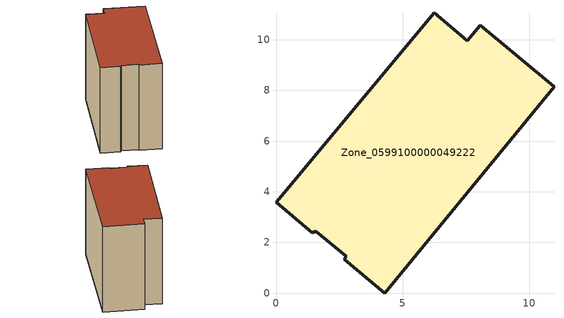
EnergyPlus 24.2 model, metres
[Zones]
Zone_0599100000049222
 floor ground (C_G): 1.56,2.45 1.43,2.39 0,3.58 6.26,11.06 7.56,9.97 8.07,10.58 10.98,8.15 4.3,0 2.69,1.34 2.78,1.46 z0
 wall outside (C_F): 8.07,10.58 7.56,9.97 6.26,11.06 0,3.58 1.43,2.39 1.56,2.45 2.78,1.46 2.69,1.34 4.3,0 10.98,8.15 8.07,10.58 z0:8.82
 roof outside (C_R): 1.43,2.39 1.56,2.45 2.78,1.46 2.69,1.34 4.3,0 10.98,8.15 8.07,10.58 7.56,9.97 6.26,11.06 0,3.58 z8.82
[BUILDING]
Pand.0599100000049222: North Axis=0; Terrain=City; Loads Convergence Tolerance Value=0.04; Temperature Convergence Tolerance Value=0.4; Solar Distribution=FullExterior; Maximum Number of Warmup Days=25; Minimum Number of Warmup Days=1
[Site:Location]
Rotterdam.The.Hague.AP_ZH_NLD Design_Conditions: Latitude=51.96; Longitude=4.45; Time Zone=1; Elevation=-4.5
[SITE:GROUNDTEMPERATURE:BUILDINGSURFACE]
18, 18, 18, 18, 18, 18, 18, 18, 18, 18, 18, 18
[MATERIAL] Thermal Absorptance=0.9; Solar Absorptance=0.7; Visible Absorptance=0.7
Name | Roughness | Thickness | Conductivity | Density | Specific Heat
G.TI.1946 | MediumSmooth | 0.15 | 1 | 540 | 1210
F.TI.1946 | Rough | 0.3 | 0.857143 | 1920 | 840
R.TI.1946 | MediumRough | 0.2 | 0.1 | 1500 | 1000
[CONSTRUCTION]
C_G: G.TI.1946
C_F: F.TI.1946
C_R: R.TI.1946
[ZONE]
Zone_0599100000049222: Type=1; Multiplier=1; Ceiling Height=Autocalculate; Volume=Autocalculate; Floor Area=autocalculate; Part of Total Floor Area=Yes
[ZONEINFILTRATION:DESIGNFLOWRATE]
Infil_Zone_0599100000049222: Zone or ZoneList or Space or SpaceList=Zone_0599100000049222; Schedule=AlwaysOn; Design Flow Rate Calculation Method=Flow/Area; Flow Rate per Floor Area=0.003; Constant Term Coefficient=1; Temperature Term Coefficient=0; Velocity Term Coefficient=0; Velocity Squared Term Coefficient=0
[HVACTEMPLATE:ZONE:IDEALLOADSAIRSYSTEM]
Zone_0599100000049222: Maximum Heating Supply Air Temperature=50; Minimum Cooling Supply Air Temperature=13; Maximum Heating Supply Air Humidity Ratio=0.0156; Minimum Cooling Supply Air Humidity Ratio=0.0077; Heating Limit=NoLimit; Cooling Limit=NoLimit; Dehumidification Control Type=ConstantSensibleHeatRatio; Cooling Sensible Heat Ratio=0.7; Dehumidification Setpoint=60; Humidification Control Type=None; Humidification Setpoint=30; Outdoor Air Method=None; Outdoor Air Flow Rate per Person=0.00944; Outdoor Air Flow Rate per Zone Floor Area=0; Outdoor Air Flow Rate per Zone=0; Demand Controlled Ventilation Type=None; Outdoor Air Economizer Type=NoEconomizer; Heat Recovery Type=None; Sensible Heat Recovery Effectiveness=0.7; Latent Heat Recovery Effectiveness=0.65
[ZONECONTROL:THERMOSTAT]
ThermostatControl_Zone_0599100000049222: Zone or ZoneList=Zone_0599100000049222; Control Type Schedule=DualSetpointControlType; Control 1=Thermostat_Zone_0599100000049222; Temperature Difference Between Cutout And Setpoint=0
[THERMOSTATSETPOINT:DUALSETPOINT]
Thermostat_Zone_0599100000049222: Heating Setpoint Temperature Schedule=HeatingSetpoint_Zone_0599100000049222; Cooling Setpoint Temperature Schedule=CoolingSetpoint_Zone_0599100000049222
[SCHEDULE:COMPACT]
HeatingSetpoint_Zone_0599100000049222: Through: 12/31, For: AllDays, Until: 24:00, 21
CoolingSetpoint_Zone_0599100000049222: Through: 12/31, For: AllDays, Until: 24:00, 24
DualSetpointControlType: Through: 12/31, For: AllDays, Until: 24:00, 4
AlwaysOn: Through: 12/31, For: AllDays, Until: 24:00, 1
